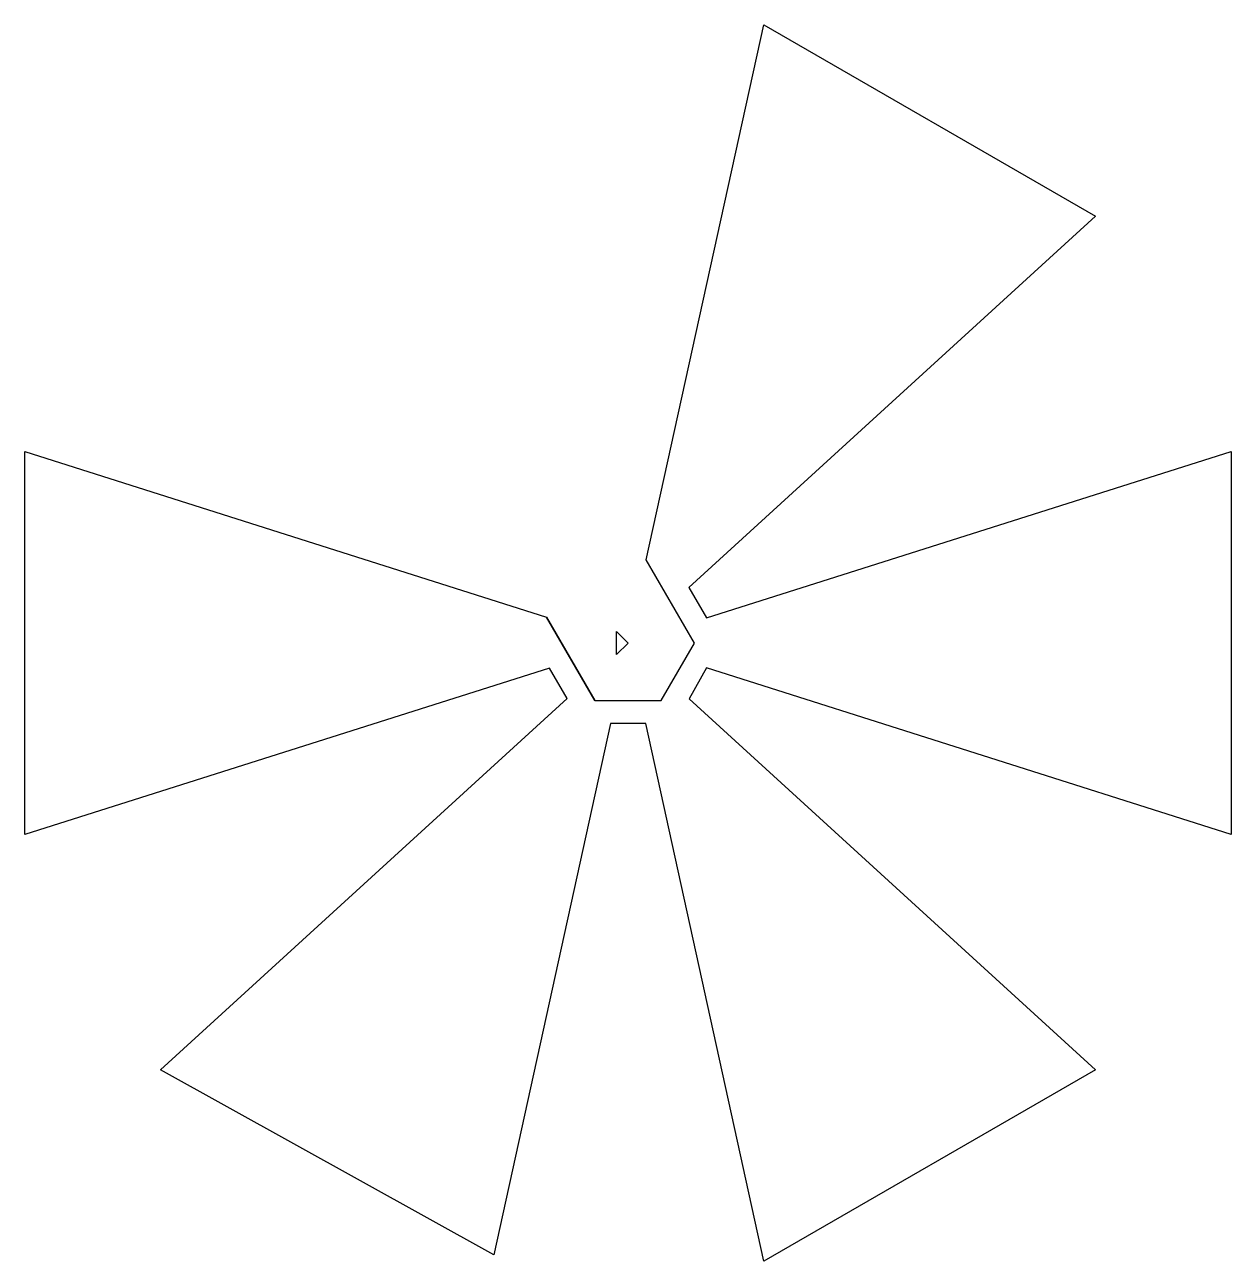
# Model space of a CAD drawing. Extents: x -5.2 to 5.2, y -5.4 to 5.4.
import ezdxf

# ---------------------------------------------------------------- set-up
doc = ezdxf.new("R2010")
doc.units = 0
doc.layers.add('MAGNET', color=3, linetype='CONTINUOUS')

msp = doc.modelspace()

# ---------------------------------------------------------------- linework, layer by layer
at = {"layer": 'MAGNET'}
for p, q in [((0.577, 0), (0.159, 0.724)), ((-0.289, -0.5), (-0.707, 0.224))]:
    msp.add_line(p, q, dxfattribs=at)
msp.add_lwpolyline([(-5.242, 1.664), (-0.707, 0.224), (-0.289, -0.5), (0.289, -0.5), (0.577, 0), (0.159, 0.724), (1.18, 5.372), (4.062, 3.708), (0.529, 0.483), (0.683, 0.218), (5.242, 1.664), (5.242, -1.664), (0.683, -0.217), (0.532, -0.486), (4.062, -3.708), (1.18, -5.372), (0.154, -0.7), (-0.153, -0.7), (-1.167, -5.315), (-4.062, -3.708), (-0.529, -0.483), (-0.683, -0.218), (-5.242, -1.664), (-5.242, 1.664)], dxfattribs=at)
msp.add_lwpolyline([(-0.1, 0.1), (0, 0), (-0.1, -0.1), (-0.1, 0.1)], close=True, dxfattribs=at)

doc.saveas('drawing.dxf')
